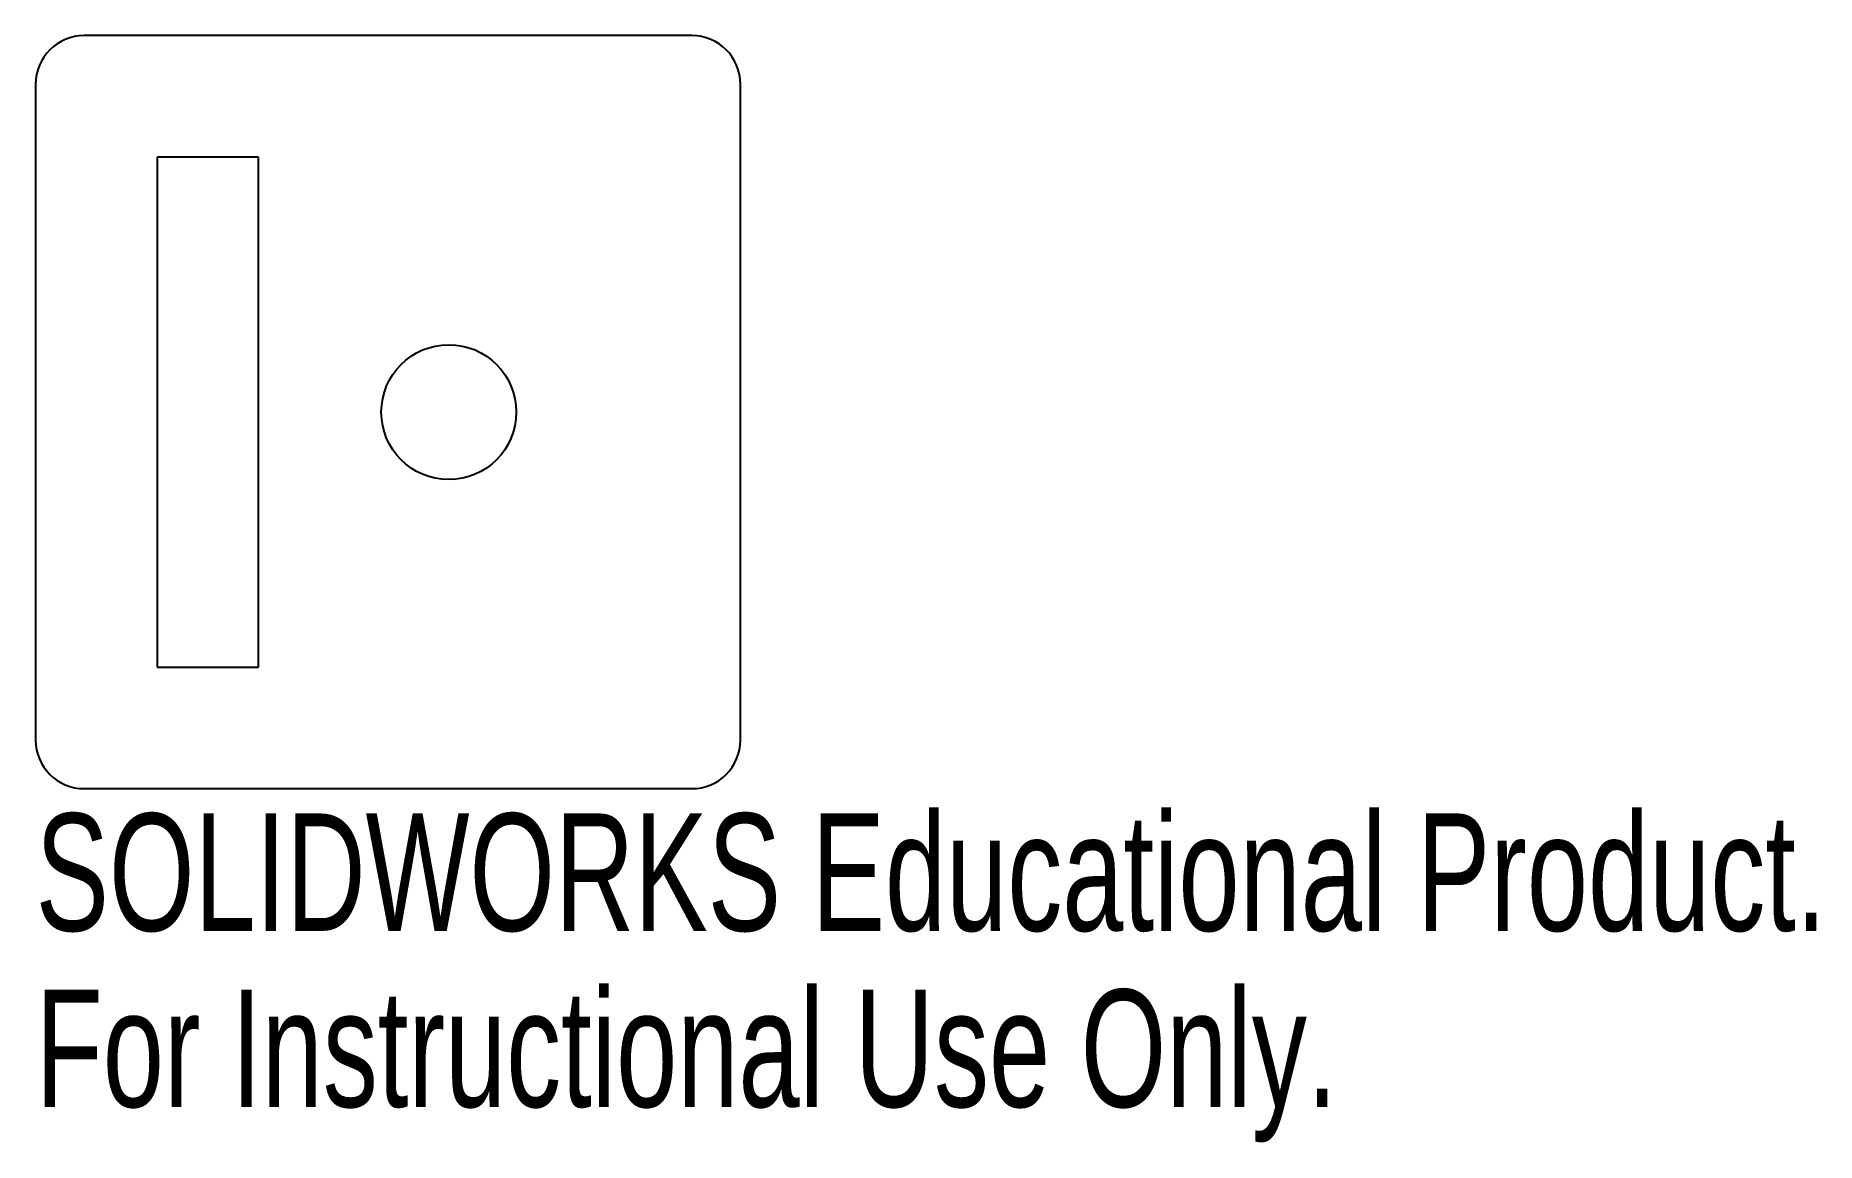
# Model space of a CAD drawing. Header units: millimetres. Extents: x -14.5 to 58.8, y -30.1 to 15.5.
import ezdxf

# ---------------------------------------------------------------- set-up
doc = ezdxf.new("R2010")
doc.units = ezdxf.units.MM
doc.styles.add('SLDTEXTSTYLE0', font='TXT', dxfattribs={"width": 0.7})

msp = doc.modelspace()

# ---------------------------------------------------------------- linework, layer by layer
at = {"color": 7, "linetype": 'Continuous', "lineweight": 25}
for p, q in [((12.5, 15.5), (-12.5, 15.5)), ((-14.5, 13.5), (-14.5, -13.5)), ((14.5, -13.5), (14.5, 13.5)), ((-5.328, 10.5), (-9.5, 10.5)), ((-9.5, 10.5), (-9.5, -10.5)), ((-5.328, -10.5), (-5.328, 10.5)), ((-9.5, -10.5), (-5.328, -10.5)), ((-12.5, -15.5), (12.5, -15.5))]:
    msp.add_line(p, q, dxfattribs=at)
msp.add_circle((2.5, 0), 2.776, dxfattribs=at)
for centre, start, end in [((-12.5, 13.5), 90, 180), ((12.5, 13.5), 0, 90), ((-12.5, -13.5), 180, 270), ((12.5, -13.5), 270, 0)]:
    msp.add_arc(centre, 2, start, end, dxfattribs=at)

# ---------------------------------------------------------------- texts
at = {"color": 7, "linetype": 'Continuous', "char_height": 4.83362, "attachment_point": 1, "style": 'SLDTEXTSTYLE0'}
for s, insert in [('SOLIDWORKS Educational Product.', (-14.5, -16.52)), ('For Instructional Use Only.', (-14.5, -23.77))]:
    msp.add_mtext(s, dxfattribs=dict(at, insert=insert))

doc.saveas('drawing.dxf')
